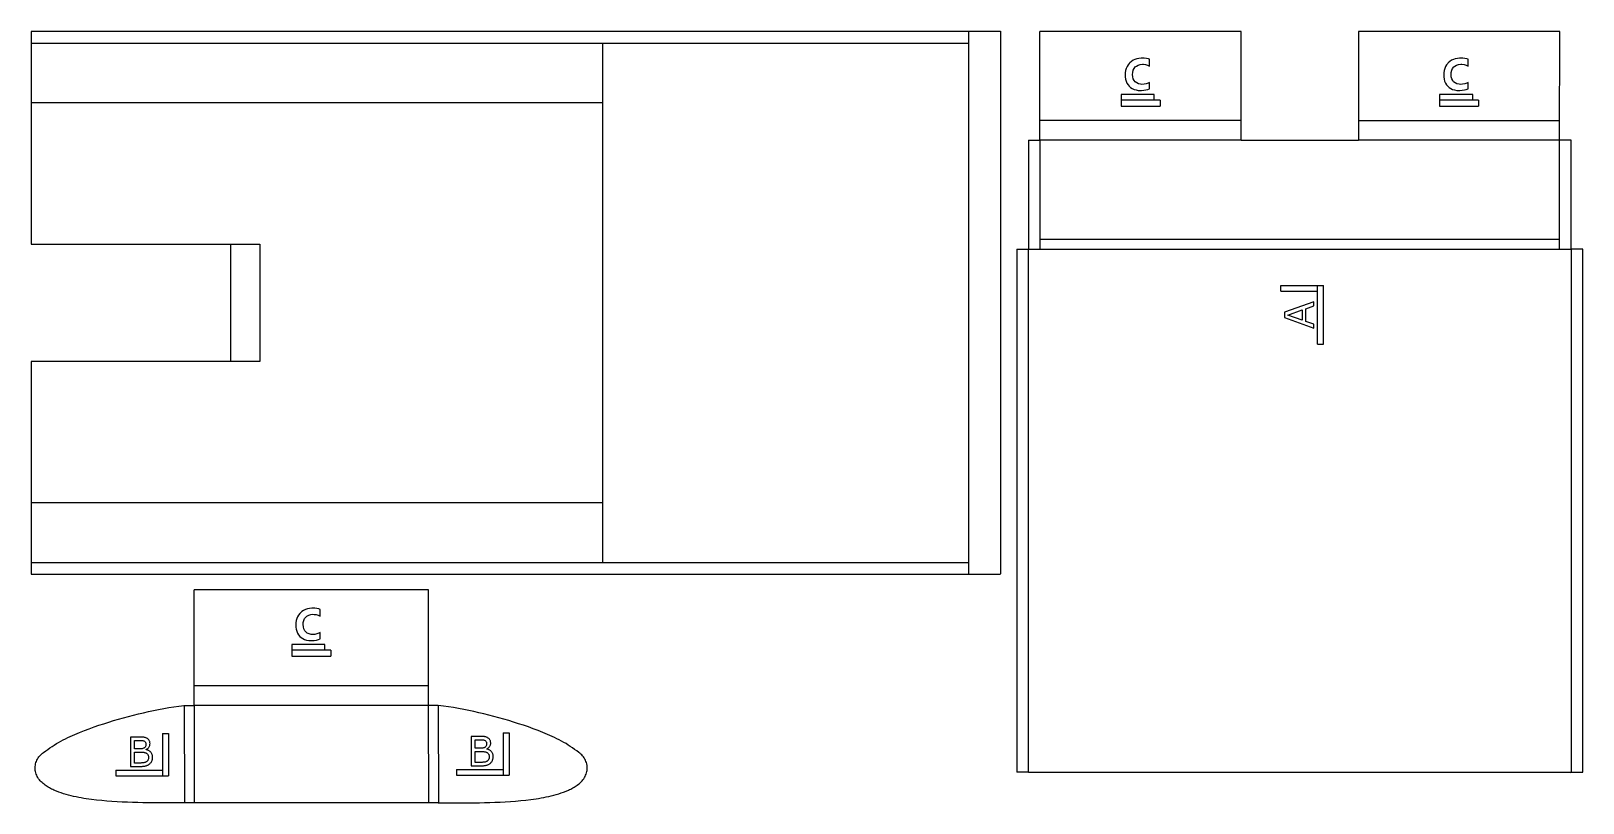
# Model space of a CAD drawing. Extents: x 4 to 677, y 61 to 396.
import ezdxf

# ---------------------------------------------------------------- set-up
doc = ezdxf.new("R2010")
doc.units = 0
doc.layers.add('Layer_1', color=7, linetype='CONTINUOUS')

msp = doc.modelspace()

# ---------------------------------------------------------------- linework, layer by layer
at = {"layer": 'Layer_1', "color": 7}
for p, q in [((4.235507, 395.593171), (4.235507, 303.29591)), ((424.561085, 395.593171), (4.24063, 395.593171)), ((424.567943, 395.746197), (424.567943, 160.335204)), ((528.938752, 395.585618), (441.636827, 395.585618)), ((441.636827, 348.373368), (441.636827, 395.585618)), ((528.938752, 348.373368), (528.938752, 395.585618)), ((667.030077, 395.585618), (579.73875, 395.585618)), ((579.73875, 395.58559), (579.73875, 348.37334)), ((666.945411, 348.373368), (667.030077, 395.585618)), ((436.641494, 348.373368), (436.641494, 301.161118)), ((436.641494, 348.373368), (441.636827, 348.373368)), ((528.938752, 348.373368), (579.73875, 348.373368)), ((672.025411, 348.373368), (666.945411, 348.373368)), ((672.025411, 301.161118), (672.025411, 348.373368)), ((4.235507, 303.29591), (103.295504, 303.29591)), ((90.595504, 303.29591), (90.595504, 252.495915)), ((431.566709, 301.167147), (431.566709, 74.461575)), ((431.566709, 301.167147), (436.646709, 301.167147)), ((677.110632, 301.167147), (672.030632, 301.167147)), ((677.110632, 74.461575), (677.110632, 301.167147)), ((4.235507, 252.495915), (4.235507, 160.209248)), ((103.295504, 252.495915), (4.235507, 252.495915)), ((4.240655, 160.209248), (424.574631, 160.209248)), ((176.406556, 153.431653), (74.806556, 153.431653)), ((74.806556, 103.372487), (74.806556, 153.431653)), ((176.406556, 103.372487), (176.406556, 153.431653)), ((55.079223, 100.65257), (57.269973, 101.118237)), ((57.269973, 101.118237), (59.460723, 101.562737)), ((59.460723, 101.562737), (61.651473, 101.98607)), ((61.651473, 101.98607), (63.852806, 102.377653)), ((63.852806, 102.377653), (66.054139, 102.74807)), ((66.054139, 102.74807), (68.266056, 103.076153)), ((68.266056, 103.076153), (70.488556, 103.372487)), ((70.488556, 103.372487), (74.806556, 103.372487)), ((180.724556, 103.372487), (176.406556, 103.372487)), ((182.936473, 103.076153), (180.724556, 103.372487)), ((185.148389, 102.74807), (182.936473, 103.076153)), ((187.349723, 102.377653), (185.148389, 102.74807)), ((189.551056, 101.98607), (187.349723, 102.377653)), ((191.752389, 101.562737), (189.551056, 101.98607)), ((193.943139, 101.118237), (191.752389, 101.562737)), ((196.123306, 100.65257), (193.943139, 101.118237)), ((31.436056, 93.995653), (33.542139, 94.725903)), ((33.542139, 94.725903), (35.658806, 95.424403)), ((35.658806, 95.424403), (37.796639, 96.101737)), ((37.796639, 96.101737), (39.934473, 96.74732)), ((39.934473, 96.74732), (42.082889, 97.371737)), ((42.082889, 97.371737), (44.231306, 97.974987)), ((44.231306, 97.974987), (46.390306, 98.55707)), ((46.390306, 98.55707), (48.559889, 99.117987)), ((48.559889, 99.117987), (50.729473, 99.647153)), ((50.729473, 99.647153), (52.899056, 100.165737)), ((52.899056, 100.165737), (55.079223, 100.65257)), ((198.303473, 100.165737), (196.123306, 100.65257)), ((200.483639, 99.647153), (198.303473, 100.165737)), ((202.653223, 99.117987), (200.483639, 99.647153)), ((204.812223, 98.55707), (202.653223, 99.117987)), ((206.971223, 97.974987), (204.812223, 98.55707)), ((209.130223, 97.371737), (206.971223, 97.974987)), ((211.268056, 96.74732), (209.130223, 97.371737)), ((213.405889, 96.101737), (211.268056, 96.74732)), ((215.543723, 95.424403), (213.405889, 96.101737)), ((217.660389, 94.725903), (215.543723, 95.424403)), ((219.777056, 93.995653), (217.660389, 94.725903)), ((16.058473, 87.338737), (17.032139, 87.878487)), ((17.032139, 87.878487), (18.026973, 88.39707)), ((18.026973, 88.39707), (19.021806, 88.90507)), ((19.021806, 88.90507), (20.027223, 89.38132)), ((20.027223, 89.38132), (21.043223, 89.85757)), ((21.043223, 89.85757), (22.069806, 90.312653)), ((22.069806, 90.312653), (23.096389, 90.757153)), ((23.096389, 90.757153), (25.160139, 91.614403)), ((25.160139, 91.614403), (27.245056, 92.439903)), ((27.245056, 92.439903), (29.329973, 93.233653)), ((29.329973, 93.233653), (31.436056, 93.995653)), ((221.872556, 93.233653), (219.777056, 93.995653)), ((223.968056, 92.439903), (221.872556, 93.233653)), ((226.042389, 91.614403), (223.968056, 92.439903)), ((228.106139, 90.757153), (226.042389, 91.614403)), ((229.132723, 90.312653), (228.106139, 90.757153)), ((230.159306, 89.85757), (229.132723, 90.312653)), ((231.175306, 89.38132), (230.159306, 89.85757)), ((232.180723, 88.90507), (231.175306, 89.38132)), ((233.186139, 88.39707), (232.180723, 88.90507)), ((234.170389, 87.878487), (233.186139, 88.39707)), ((235.144056, 87.338737), (234.170389, 87.878487)), ((7.221389, 80.58657), (7.549473, 81.03107)), ((7.549473, 81.03107), (7.909306, 81.464987)), ((7.909306, 81.464987), (8.300889, 81.85657)), ((8.300889, 81.85657), (8.703056, 82.23757)), ((8.703056, 82.23757), (9.136973, 82.607987)), ((9.136973, 82.607987), (9.570889, 82.957237)), ((9.570889, 82.957237), (10.470473, 83.63457)), ((10.470473, 83.63457), (11.380639, 84.290737)), ((11.380639, 84.290737), (12.301389, 84.93632)), ((12.301389, 84.93632), (13.222139, 85.57132)), ((13.222139, 85.57132), (14.153473, 86.17457)), ((14.153473, 86.17457), (15.095389, 86.767237)), ((15.095389, 86.767237), (16.058473, 87.338737)), ((236.107139, 86.767237), (235.144056, 87.338737)), ((237.049056, 86.17457), (236.107139, 86.767237)), ((237.980389, 85.57132), (237.049056, 86.17457)), ((238.911723, 84.93632), (237.980389, 85.57132)), ((239.821889, 84.290737), (238.911723, 84.93632)), ((240.732056, 83.63457), (239.821889, 84.290737)), ((241.631639, 82.957237), (240.732056, 83.63457)), ((242.076139, 82.607987), (241.631639, 82.957237)), ((242.499473, 82.23757), (242.076139, 82.607987)), ((242.912223, 81.85657), (242.499473, 82.23757)), ((243.293223, 81.464987), (242.912223, 81.85657)), ((243.663639, 81.03107), (243.293223, 81.464987)), ((243.991723, 80.58657), (243.663639, 81.03107)), ((5.898473, 76.33207), (5.930223, 76.892987)), ((5.919639, 75.76057), (5.898473, 76.33207)), ((5.972556, 75.199653), (5.919639, 75.76057)), ((5.930223, 76.892987), (5.993723, 77.453903)), ((6.078389, 74.64932), (5.972556, 75.199653)), ((5.993723, 77.453903), (6.036056, 77.739653)), ((6.036056, 77.739653), (6.099556, 78.01482)), ((6.205389, 74.098987), (6.078389, 74.64932)), ((6.099556, 78.01482), (6.247723, 78.55457)), ((6.385306, 73.56982), (6.205389, 74.098987)), ((6.247723, 78.55457), (6.427639, 79.09432)), ((6.427639, 79.09432), (6.660473, 79.612903)), ((6.660473, 79.612903), (6.914473, 80.11032)), ((6.914473, 80.11032), (7.221389, 80.58657)), ((244.288056, 80.11032), (243.991723, 80.58657)), ((244.552639, 79.612903), (244.288056, 80.11032)), ((244.774889, 79.09432), (244.552639, 79.612903)), ((244.965389, 78.55457), (244.774889, 79.09432)), ((244.817223, 73.56982), (244.997139, 74.098987)), ((245.113556, 78.01482), (244.965389, 78.55457)), ((244.997139, 74.098987), (245.134723, 74.64932)), ((245.166473, 77.739653), (245.113556, 78.01482)), ((245.134723, 74.64932), (245.229973, 75.199653)), ((245.219389, 77.453903), (245.166473, 77.739653)), ((245.282889, 76.892987), (245.219389, 77.453903)), ((245.229973, 75.199653), (245.282889, 75.76057)), ((245.304056, 76.33207), (245.282889, 76.892987)), ((245.282889, 75.76057), (245.304056, 76.33207)), ((436.646709, 74.461575), (431.566709, 74.461575)), ((436.634433, 74.449044), (672.04542, 74.449044)), ((672.030632, 74.461575), (677.110632, 74.461575)), ((6.596973, 73.040653), (6.385306, 73.56982)), ((6.840389, 72.543237), (6.596973, 73.040653)), ((7.115556, 72.04582), (6.840389, 72.543237)), ((7.422473, 71.580153), (7.115556, 72.04582)), ((7.750556, 71.12507), (7.422473, 71.580153)), ((8.110389, 70.691153), (7.750556, 71.12507)), ((8.491389, 70.288987), (8.110389, 70.691153)), ((8.893556, 69.88682), (8.491389, 70.288987)), ((9.306306, 69.516403), (8.893556, 69.88682)), ((9.740223, 69.15657), (9.306306, 69.516403)), ((10.184723, 68.817903), (9.740223, 69.15657)), ((10.639806, 68.48982), (10.184723, 68.817903)), ((11.105473, 68.182903), (10.639806, 68.48982)), ((11.581723, 67.88657), (11.105473, 68.182903)), ((12.068556, 67.60082), (11.581723, 67.88657)), ((12.555389, 67.336237), (12.068556, 67.60082)), ((13.052806, 67.082237), (12.555389, 67.336237)), ((238.149723, 67.082237), (238.647139, 67.336237)), ((238.647139, 67.336237), (239.133973, 67.60082)), ((239.133973, 67.60082), (239.620806, 67.88657)), ((239.620806, 67.88657), (240.097056, 68.182903)), ((240.097056, 68.182903), (240.562723, 68.48982)), ((240.562723, 68.48982), (241.017806, 68.817903)), ((241.017806, 68.817903), (241.462306, 69.15657)), ((241.462306, 69.15657), (241.896223, 69.516403)), ((241.896223, 69.516403), (242.319556, 69.88682)), ((242.319556, 69.88682), (242.721723, 70.288987)), ((242.721723, 70.288987), (243.092139, 70.691153)), ((243.092139, 70.691153), (243.451973, 71.12507)), ((243.451973, 71.12507), (243.780056, 71.580153)), ((243.780056, 71.580153), (244.086973, 72.04582)), ((244.086973, 72.04582), (244.362139, 72.543237)), ((244.362139, 72.543237), (244.616139, 73.040653)), ((244.616139, 73.040653), (244.817223, 73.56982)), ((13.560806, 66.83882), (13.052806, 67.082237)), ((14.068806, 66.595403), (13.560806, 66.83882)), ((15.095389, 66.161487), (14.068806, 66.595403)), ((16.143139, 65.75932), (15.095389, 66.161487)), ((17.190889, 65.37832), (16.143139, 65.75932)), ((18.259806, 65.039653), (17.190889, 65.37832)), ((19.328723, 64.71157), (18.259806, 65.039653)), ((20.408223, 64.42582), (19.328723, 64.71157)), ((21.498306, 64.150653), (20.408223, 64.42582)), ((22.588389, 63.896653), (21.498306, 64.150653)), ((23.689056, 63.66382), (22.588389, 63.896653)), ((24.789723, 63.452153), (23.689056, 63.66382)), ((25.890389, 63.25107), (24.789723, 63.452153)), ((26.991056, 63.06057), (25.890389, 63.25107)), ((28.091723, 62.891237), (26.991056, 63.06057)), ((29.202973, 62.721903), (28.091723, 62.891237)), ((30.314223, 62.573737), (29.202973, 62.721903)), ((32.526139, 62.29857), (30.314223, 62.573737)), ((34.748639, 62.065737), (32.526139, 62.29857)), ((36.981723, 61.864653), (34.748639, 62.065737)), ((39.204223, 61.69532), (36.981723, 61.864653)), ((41.437306, 61.557737), (39.204223, 61.69532)), ((43.670389, 61.44132), (41.437306, 61.557737)), ((45.903473, 61.34607), (43.670389, 61.44132)), ((48.136556, 61.261403), (45.903473, 61.34607)), ((50.369639, 61.208487), (48.136556, 61.261403)), ((52.602723, 61.166153), (50.369639, 61.208487)), ((54.835806, 61.134403), (52.602723, 61.166153)), ((57.068889, 61.123961), (54.835806, 61.134403)), ((61.545639, 61.113237), (57.068889, 61.123961)), ((66.011806, 61.134403), (61.545639, 61.113237)), ((70.488556, 61.15557), (66.011806, 61.134403)), ((180.724556, 61.15557), (70.488556, 61.15557)), ((180.724556, 61.15557), (185.190723, 61.134403)), ((185.190723, 61.134403), (189.656889, 61.113237)), ((189.656889, 61.113237), (194.133639, 61.123961)), ((194.133639, 61.123961), (196.366723, 61.134403)), ((196.366723, 61.134403), (198.599806, 61.166153)), ((198.599806, 61.166153), (200.832889, 61.208487)), ((200.832889, 61.208487), (203.065973, 61.261403)), ((203.065973, 61.261403), (205.309639, 61.34607)), ((205.309639, 61.34607), (207.542723, 61.44132)), ((207.542723, 61.44132), (209.765223, 61.557737)), ((209.765223, 61.557737), (211.998306, 61.69532)), ((211.998306, 61.69532), (214.231389, 61.864653)), ((214.231389, 61.864653), (216.453889, 62.065737)), ((216.453889, 62.065737), (218.676389, 62.29857)), ((218.676389, 62.29857), (220.898889, 62.573737)), ((220.898889, 62.573737), (221.999556, 62.721903)), ((221.999556, 62.721903), (223.110806, 62.891237)), ((223.110806, 62.891237), (224.211473, 63.06057)), ((224.211473, 63.06057), (225.322723, 63.25107)), ((225.322723, 63.25107), (226.423389, 63.452153)), ((226.423389, 63.452153), (227.524056, 63.66382)), ((227.524056, 63.66382), (228.614139, 63.896653)), ((228.614139, 63.896653), (229.704223, 64.150653)), ((229.704223, 64.150653), (230.794306, 64.42582)), ((230.794306, 64.42582), (231.873806, 64.71157)), ((231.873806, 64.71157), (232.942723, 65.039653)), ((232.942723, 65.039653), (234.011639, 65.37832)), ((234.011639, 65.37832), (235.059389, 65.75932)), ((235.059389, 65.75932), (236.107139, 66.161487)), ((236.107139, 66.161487), (237.133723, 66.595403)), ((237.133723, 66.595403), (237.641723, 66.83882)), ((237.641723, 66.83882), (238.149723, 67.082237))]:
    msp.add_line(p, q, dxfattribs=at)
at = {"layer": 'Layer_1', "color": 1}
for p, q in [((4.235808, 390.513509), (410.635817, 390.513509)), ((251.911121, 390.545146), (251.911121, 165.326027)), ((410.704256, 395.712923), (410.704256, 160.30193)), ((4.170089, 364.832532), (251.927905, 364.832532)), ((441.620374, 357.032849), (528.935196, 357.032849)), ((579.738679, 357.013715), (666.969795, 357.013715)), ((528.939176, 348.408674), (441.627147, 348.408674)), ((441.627147, 348.408674), (441.627147, 301.155361)), ((666.925683, 348.394281), (579.739176, 348.394281)), ((666.925683, 301.161655), (666.925683, 348.394281)), ((103.273626, 303.326192), (103.273626, 252.482622)), ((441.627147, 305.470793), (666.944282, 305.470793)), ((436.611381, 301.176669), (672.031309, 301.176669)), ((436.623708, 74.476476), (436.623708, 301.164861)), ((672.027273, 301.192885), (672.027273, 74.451273)), ((4.11618, 191.291062), (251.873997, 191.291062)), ((4.261007, 165.277482), (410.648404, 165.277482)), ((74.794872, 112.028158), (176.420046, 112.028158)), ((70.52231, 103.519242), (70.593599, 61.112475)), ((74.71156, 103.395657), (176.336734, 103.395657)), ((74.834242, 103.554859), (74.905531, 61.148091)), ((176.37887, 103.465761), (176.450159, 61.058994)), ((180.690802, 103.501378), (180.762092, 61.09461)), ((672.030632, 74.080575), (671.660215, 74.461575))]:
    msp.add_line(p, q, dxfattribs=at)
at = {"layer": 'Layer_1', "color": 3}
for p, q in [((483.631494, 383.732285), (482.795411, 383.435952)), ((484.541661, 383.912202), (483.631494, 383.732285)), ((485.515327, 383.986285), (484.541661, 383.912202)), ((485.811661, 383.997009), (485.515327, 383.986567)), ((486.848827, 383.954676), (485.811661, 383.997009)), ((487.801327, 383.848843), (486.848827, 383.954676)), ((488.647994, 383.658343), (487.801327, 383.848843)), ((489.155994, 383.499593), (488.647994, 383.658343)), ((621.733416, 383.732285), (620.897333, 383.435952)), ((622.643583, 383.912202), (621.733416, 383.732285)), ((623.61725, 383.986285), (622.643583, 383.912202)), ((623.913583, 383.997009), (623.61725, 383.986567)), ((624.95075, 383.954676), (623.913583, 383.997009)), ((625.90325, 383.848843), (624.95075, 383.954676)), ((626.7605, 383.658343), (625.90325, 383.848843)), ((627.257916, 383.499593), (626.7605, 383.658343)), ((478.646744, 377.689202), (478.604411, 376.704952)), ((478.794911, 378.631118), (478.646744, 377.689202)), ((479.048911, 379.498952), (478.794911, 378.631118)), ((479.398161, 380.313868), (479.048911, 379.498952)), ((479.842661, 381.054702), (479.398161, 380.313868)), ((480.392994, 381.742618), (479.842661, 381.054702)), ((480.604661, 381.975452), (480.392994, 381.742618)), ((481.281994, 382.568118), (480.604661, 381.975452)), ((482.001661, 383.054952), (481.281994, 382.568118)), ((481.811161, 376.916618), (481.864077, 377.816202)), ((481.885244, 375.921785), (481.811161, 376.916618)), ((481.864077, 377.816202), (482.075744, 378.715785)), ((482.795411, 383.435952), (482.001661, 383.054952)), ((482.075744, 378.715785), (482.456744, 379.498952)), ((482.456744, 379.498952), (482.975327, 380.176285)), ((482.975327, 380.176285), (483.462161, 380.589035)), ((483.462161, 380.589035), (484.224161, 381.022952)), ((484.224161, 381.022952), (485.091994, 381.276952)), ((485.091994, 381.276952), (486.055077, 381.361618)), ((486.055077, 381.361618), (486.552494, 381.351176)), ((486.552494, 381.351176), (487.473244, 381.224176)), ((487.473244, 381.224176), (488.341077, 380.959593)), ((488.341077, 380.959593), (489.155994, 380.546843)), ((489.155994, 380.546843), (489.155994, 383.499593)), ((616.748666, 377.689202), (616.706333, 376.704952)), ((616.896833, 378.631118), (616.748666, 377.689202)), ((617.150833, 379.498952), (616.896833, 378.631118)), ((617.500083, 380.313868), (617.150833, 379.498952)), ((617.955166, 381.054702), (617.500083, 380.313868)), ((618.494916, 381.742618), (617.955166, 381.054702)), ((618.706583, 381.975452), (618.494916, 381.742618)), ((619.383916, 382.568118), (618.706583, 381.975452)), ((620.114166, 383.054952), (619.383916, 382.568118)), ((619.913083, 376.916618), (619.966, 377.816202)), ((619.987166, 375.921785), (619.913083, 376.916618)), ((619.966, 377.816202), (620.177666, 378.715785)), ((620.897333, 383.435952), (620.114166, 383.054952)), ((620.177666, 378.715785), (620.558666, 379.498952)), ((620.558666, 379.498952), (621.07725, 380.176285)), ((621.07725, 380.176285), (621.564083, 380.589035)), ((621.564083, 380.589035), (622.326083, 381.022952)), ((622.326083, 381.022952), (623.193916, 381.276952)), ((623.193916, 381.276952), (624.167583, 381.361618)), ((624.167583, 381.361618), (624.654416, 381.351176)), ((624.654416, 381.351176), (625.575166, 381.224176)), ((625.575166, 381.224176), (626.443, 380.959593)), ((626.443, 380.959593), (627.257916, 380.546843)), ((627.257916, 380.546843), (627.257916, 383.499593)), ((478.604411, 376.704952), (478.625577, 375.837118)), ((478.625577, 375.837118), (478.763161, 374.895202)), ((478.763161, 374.895202), (479.017161, 374.016785)), ((479.017161, 374.016785), (479.366411, 373.212452)), ((479.366411, 373.212452), (479.821494, 372.492785)), ((479.821494, 372.492785), (480.382411, 371.815452)), ((480.382411, 371.815452), (480.953911, 371.296868)), ((480.953911, 371.296868), (481.673577, 370.820618)), ((481.673577, 370.820618), (482.456744, 370.450202)), ((482.118077, 375.043368), (481.885244, 375.921785)), ((482.520244, 374.270785), (482.118077, 375.043368)), ((482.456744, 370.450202), (483.324577, 370.206785)), ((482.922411, 373.794535), (482.520244, 374.270785)), ((483.578577, 373.233618), (482.922411, 373.794535)), ((483.324577, 370.206785), (484.266494, 370.037452)), ((484.361744, 372.852618), (483.578577, 373.233618)), ((485.271911, 372.651535), (484.361744, 372.852618)), ((485.885744, 372.630368), (485.271911, 372.651535)), ((486.827661, 372.683285), (485.885744, 372.630368)), ((486.637161, 370.048035), (487.568494, 370.185618)), ((487.727244, 372.884368), (486.827661, 372.683285)), ((487.568494, 370.185618), (488.415161, 370.407868)), ((488.584494, 373.191285), (487.727244, 372.884368)), ((488.415161, 370.407868), (489.155994, 370.704202)), ((489.155994, 373.498202), (488.584494, 373.191285)), ((489.155994, 370.704202), (489.155994, 373.498202)), ((616.706333, 376.704952), (616.7275, 375.837118)), ((616.7275, 375.837118), (616.875666, 374.895202)), ((616.875666, 374.895202), (617.119083, 374.016785)), ((617.119083, 374.016785), (617.478916, 373.212452)), ((617.478916, 373.212452), (617.923416, 372.492785)), ((617.923416, 372.492785), (618.484333, 371.815452)), ((618.484333, 371.815452), (619.055833, 371.296868)), ((619.055833, 371.296868), (619.7755, 370.820618)), ((619.7755, 370.820618), (620.558666, 370.450202)), ((620.22, 375.043368), (619.987166, 375.921785)), ((620.63275, 374.270785), (620.22, 375.043368)), ((620.558666, 370.450202), (621.4265, 370.206785)), ((621.024333, 373.794535), (620.63275, 374.270785)), ((621.6805, 373.233618), (621.024333, 373.794535)), ((621.4265, 370.206785), (622.368416, 370.037452)), ((622.463666, 372.852618), (621.6805, 373.233618)), ((623.373833, 372.651535), (622.463666, 372.852618)), ((623.99825, 372.630368), (623.373833, 372.651535)), ((624.929583, 372.683285), (623.99825, 372.630368)), ((624.739083, 370.048035), (625.681, 370.185618)), ((625.829166, 372.884368), (624.929583, 372.683285)), ((625.681, 370.185618), (626.517083, 370.407868)), ((626.686416, 373.191285), (625.829166, 372.884368)), ((626.517083, 370.407868), (627.257916, 370.704202)), ((627.257916, 373.498202), (626.686416, 373.191285)), ((627.257916, 370.704202), (627.257916, 373.498202)), ((491.219744, 368.301785), (476.815827, 368.301785)), ((476.815827, 368.301785), (476.815827, 365.761785)), ((493.759744, 365.761785), (476.815827, 365.761785)), ((476.815827, 365.761785), (476.815827, 363.221785)), ((484.266494, 370.037452), (485.282494, 369.995118)), ((485.282494, 369.995118), (485.599994, 369.995118)), ((485.599994, 369.995118), (486.637161, 370.048035)), ((491.219744, 365.761785), (491.219744, 368.301785)), ((493.759744, 365.761785), (493.759744, 363.221785)), ((629.321666, 368.301785), (614.928333, 368.301785)), ((614.928333, 368.301785), (614.928333, 365.761785)), ((631.861666, 365.761785), (614.928333, 365.761785)), ((614.928333, 365.761785), (614.928333, 363.221785)), ((622.368416, 370.037452), (623.395, 369.995118)), ((623.395, 369.995118), (623.701916, 369.995118)), ((623.701916, 369.995118), (624.739083, 370.048035)), ((629.321666, 365.761785), (629.321666, 368.301785)), ((631.861666, 365.761785), (631.861666, 363.221785)), ((476.815827, 363.221785), (493.759744, 363.221785)), ((614.928333, 363.221785), (631.861666, 363.221785)), ((546.120721, 282.900313), (546.120721, 285.440313)), ((546.120721, 285.440313), (564.535718, 285.440313)), ((546.120721, 282.900313), (561.995718, 282.900313)), ((561.995718, 260.040313), (561.995718, 285.440313)), ((564.535718, 260.040313), (564.535718, 285.440313)), ((560.397635, 278.402397), (547.697637, 273.788063)), ((556.862804, 275.36498), (560.397635, 276.613813)), ((560.397635, 276.613813), (560.397635, 278.402397)), ((547.697637, 273.788063), (547.697637, 271.533813)), ((547.697637, 271.533813), (560.397635, 266.91948)), ((549.179304, 272.623897), (555.412887, 274.846397)), ((555.412887, 270.390813), (549.179304, 272.623897)), ((555.412887, 274.846397), (555.412887, 270.390813)), ((556.862804, 269.87223), (556.862804, 275.36498)), ((560.397635, 268.63398), (556.862804, 269.87223)), ((560.397635, 266.91948), (560.397635, 268.63398)), ((561.995718, 260.040313), (564.535718, 260.040313)), ((119.711639, 141.80057), (119.362389, 140.985653)), ((120.166723, 142.541403), (119.711639, 141.80057)), ((120.706473, 143.22932), (120.166723, 142.541403)), ((120.918139, 143.472737), (120.706473, 143.22932)), ((121.595473, 144.05482), (120.918139, 143.472737)), ((122.325723, 144.552237), (121.595473, 144.05482)), ((123.108889, 144.933237), (122.325723, 144.552237)), ((122.770223, 140.985653), (123.288806, 141.662987)), ((123.944973, 145.218987), (123.108889, 144.933237)), ((123.288806, 141.662987), (123.775639, 142.08632)), ((123.775639, 142.08632), (124.537639, 142.520237)), ((124.855139, 145.409487), (123.944973, 145.218987)), ((124.537639, 142.520237), (125.405473, 142.774237)), ((125.828806, 145.472987), (124.855139, 145.409487)), ((125.405473, 142.774237), (126.379139, 142.858903)), ((126.125139, 145.494153), (125.828806, 145.472987)), ((127.162306, 145.45182), (126.125139, 145.494153)), ((126.379139, 142.858903), (126.865973, 142.837737)), ((126.865973, 142.837737), (127.786723, 142.710737)), ((128.114806, 145.335403), (127.162306, 145.45182)), ((127.786723, 142.710737), (128.654556, 142.446153)), ((128.972056, 145.155487), (128.114806, 145.335403)), ((128.654556, 142.446153), (129.469473, 142.043987)), ((129.469473, 144.986153), (128.972056, 145.155487)), ((129.469473, 142.043987), (129.469473, 144.986153)), ((118.960223, 139.175903), (118.917889, 138.202237)), ((118.917889, 138.202237), (118.939056, 137.334403)), ((118.939056, 137.334403), (119.087223, 136.392487)), ((119.108389, 140.11782), (118.960223, 139.175903)), ((119.087223, 136.392487), (119.330639, 135.503487)), ((119.362389, 140.985653), (119.108389, 140.11782)), ((119.330639, 135.503487), (119.690473, 134.709737)), ((119.690473, 134.709737), (120.134973, 133.979487)), ((122.124639, 138.413903), (122.177556, 139.302903)), ((122.198723, 137.408487), (122.124639, 138.413903)), ((122.177556, 139.302903), (122.389223, 140.202487)), ((122.431556, 136.53007), (122.198723, 137.408487)), ((122.389223, 140.202487), (122.770223, 140.985653)), ((122.844306, 135.757487), (122.431556, 136.53007)), ((123.235889, 135.281237), (122.844306, 135.757487)), ((123.892056, 134.72032), (123.235889, 135.281237)), ((124.675223, 134.33932), (123.892056, 134.72032)), ((128.897973, 134.677987), (128.040723, 134.37107)), ((129.469473, 134.984903), (128.897973, 134.677987)), ((129.469473, 132.201487), (129.469473, 134.984903)), ((131.533223, 129.788487), (117.139889, 129.788487)), ((117.139889, 129.788487), (117.139889, 127.248487)), ((120.134973, 133.979487), (120.695889, 133.302153)), ((120.695889, 133.302153), (121.267389, 132.78357)), ((121.267389, 132.78357), (121.987056, 132.30732)), ((121.987056, 132.30732), (122.770223, 131.947487)), ((122.770223, 131.947487), (123.638056, 131.693487)), ((123.638056, 131.693487), (124.579973, 131.524153)), ((124.579973, 131.524153), (125.606556, 131.48182)), ((125.585389, 134.14882), (124.675223, 134.33932)), ((126.209806, 134.11707), (125.585389, 134.14882)), ((125.606556, 131.48182), (125.913473, 131.48182)), ((125.913473, 131.48182), (126.950639, 131.534737)), ((127.141139, 134.169987), (126.209806, 134.11707)), ((126.950639, 131.534737), (127.892556, 131.682903)), ((128.040723, 134.37107), (127.141139, 134.169987)), ((127.892556, 131.682903), (128.728639, 131.905153)), ((128.728639, 131.905153), (129.469473, 132.201487)), ((131.533223, 127.248487), (131.533223, 129.788487)), ((134.073223, 127.248487), (117.139889, 127.248487)), ((117.139889, 127.248487), (117.139889, 124.708487)), ((117.139889, 124.708487), (134.073223, 124.708487)), ((134.073223, 127.248487), (134.073223, 124.708487)), ((50.983473, 89.624737), (47.226389, 89.624737)), ((47.226389, 89.624737), (47.226389, 76.924737)), ((48.919723, 84.512987), (48.919723, 88.185403)), ((48.919723, 88.185403), (50.951723, 88.185403)), ((50.951723, 88.185403), (51.279806, 88.174679)), ((51.343306, 89.624596), (50.983473, 89.624596)), ((51.279806, 88.174679), (51.576139, 88.174679)), ((51.671389, 89.614153), (51.343306, 89.624596)), ((51.576139, 88.174679), (51.851306, 88.164237)), ((51.988889, 89.603429), (51.671389, 89.614153)), ((51.851306, 88.164237), (52.105306, 88.153512)), ((52.274639, 89.592987), (51.988889, 89.603429)), ((52.105306, 88.153512), (52.338139, 88.132346)), ((52.528639, 89.582262), (52.274639, 89.592987)), ((52.338139, 88.132346), (52.549806, 88.100596)), ((52.761473, 89.561096), (52.528639, 89.582262)), ((52.549806, 88.100596), (52.824973, 88.037096)), ((52.973139, 89.529346), (52.761473, 89.561096)), ((52.824973, 88.037096), (53.078973, 87.952429)), ((53.068389, 89.518903), (52.973139, 89.529346)), ((53.332973, 89.47657), (53.068389, 89.518903)), ((53.078973, 87.952429), (53.311806, 87.836012)), ((53.311806, 87.836012), (53.470556, 87.740762)), ((53.608139, 89.402487), (53.332973, 89.47657)), ((53.470556, 87.740762), (53.661056, 87.550262)), ((53.862139, 89.31782), (53.608139, 89.402487)), ((53.661056, 87.550262), (53.809223, 87.328012)), ((54.126723, 89.211987), (53.862139, 89.31782)), ((54.380723, 89.09557), (54.126723, 89.211987)), ((54.645306, 88.947403), (54.380723, 89.09557)), ((54.380723, 89.09557), (54.380723, 89.09557)), ((54.878139, 88.77807), (54.645306, 88.947403)), ((55.079223, 88.58757), (54.878139, 88.77807)), ((55.248556, 88.39707), (55.079223, 88.58757)), ((55.38628, 88.17482), (55.248697, 88.39707)), ((55.396723, 88.153653), (55.38628, 88.17482)), ((55.513139, 87.92082), (55.396723, 88.153653)), ((55.597806, 87.677403), (55.513139, 87.92082)), ((55.661306, 87.41282), (55.597806, 87.677403)), ((61.154056, 91.201653), (63.694056, 91.201653)), ((61.154056, 91.201653), (61.154056, 72.786653)), ((63.694056, 91.201653), (63.694056, 72.786653)), ((198.716223, 89.88932), (194.959139, 89.88932)), ((194.959139, 89.88932), (194.959139, 77.18932)), ((196.641889, 84.788153), (196.641889, 88.449987)), ((196.641889, 88.449987), (198.684473, 88.449987)), ((198.684473, 88.449987), (199.001973, 88.449987)), ((199.076056, 89.88932), (198.716223, 89.88932)), ((199.001973, 88.449987), (199.298306, 88.439262)), ((199.404139, 89.88932), (199.076056, 89.88932)), ((199.298306, 88.439262), (199.573473, 88.42882)), ((199.711056, 89.878878), (199.404139, 89.88932)), ((199.573473, 88.42882), (199.838056, 88.418096)), ((199.996806, 89.868153), (199.711056, 89.878878)), ((199.838056, 88.418096), (200.070889, 88.396929)), ((200.261389, 89.846987), (199.996806, 89.868153)), ((200.070889, 88.396929), (200.282556, 88.375762)), ((200.494223, 89.82582), (200.261389, 89.846987)), ((200.282556, 88.375762), (200.557723, 88.312262)), ((200.705889, 89.804653), (200.494223, 89.82582)), ((200.557723, 88.312262), (200.811723, 88.217012)), ((200.790556, 89.793929), (200.705889, 89.804653)), ((201.065723, 89.741012), (200.790556, 89.793929)), ((200.811723, 88.217012), (201.044556, 88.111179)), ((201.044556, 88.111179), (201.192723, 88.005346)), ((201.330306, 89.677512), (201.065723, 89.741012)), ((201.192723, 88.005346), (201.393806, 87.825429)), ((201.594889, 89.592846), (201.330306, 89.677512)), ((201.393806, 87.825429), (201.531389, 87.592596)), ((201.531389, 87.592596), (201.616056, 87.391512)), ((201.848889, 89.487012), (201.594889, 89.592846)), ((202.113473, 89.370596), (201.848889, 89.487012)), ((202.113473, 89.360153), (202.113473, 89.370596)), ((202.378056, 89.211987), (202.113473, 89.360153)), ((202.600306, 89.042653), (202.378056, 89.211987)), ((202.801389, 88.862737), (202.600306, 89.042653)), ((202.970723, 88.661653), (202.801389, 88.862737)), ((203.118889, 88.449987), (202.970723, 88.661653)), ((203.129332, 88.42882), (203.118889, 88.449987)), ((203.245748, 88.195987), (203.129332, 88.42882)), ((203.330415, 87.941987), (203.245748, 88.195987)), ((203.393915, 87.677403), (203.330415, 87.941987)), ((203.425665, 87.402237), (203.393915, 87.677403)), ((208.886806, 91.466237), (211.426806, 91.466237)), ((208.886806, 91.466237), (208.886806, 73.051237)), ((211.426806, 91.466237), (211.426806, 73.051237)), ((51.099889, 84.512846), (48.919723, 84.512846)), ((48.919723, 78.36407), (48.919723, 83.09482)), ((48.919723, 83.09482), (51.607889, 83.09482)), ((51.427973, 84.523288), (51.099889, 84.512846)), ((51.734889, 84.534012), (51.427973, 84.523288)), ((51.607889, 83.09482), (51.914806, 83.084378)), ((51.999473, 84.555179), (51.734889, 84.534012)), ((51.914806, 83.084378), (52.211139, 83.084378)), ((52.242889, 84.576346), (51.999473, 84.555179)), ((52.211139, 83.084378), (52.496889, 83.073653)), ((52.359306, 84.597512), (52.242889, 84.576346)), ((52.623889, 84.661012), (52.359306, 84.597512)), ((52.496889, 83.073653), (52.750889, 83.052487)), ((52.888473, 84.756262), (52.623889, 84.661012)), ((52.750889, 83.052487), (52.983723, 83.03132)), ((53.131889, 84.872679), (52.888473, 84.756262)), ((52.983723, 83.03132), (53.205973, 82.99957)), ((53.227139, 84.936179), (53.131889, 84.872679)), ((53.205973, 82.99957), (53.491723, 82.93607)), ((53.449389, 85.105512), (53.227139, 84.936179)), ((53.629306, 85.306596), (53.449389, 85.105512)), ((53.491723, 82.93607), (53.745723, 82.851403)), ((53.766889, 85.539429), (53.629306, 85.306596)), ((53.745723, 82.851403), (53.978556, 82.74557)), ((53.798639, 85.592346), (53.766889, 85.539429)), ((53.872723, 85.835762), (53.798639, 85.592346)), ((53.809223, 87.328012), (53.883306, 87.116346)), ((53.925639, 86.100346), (53.872723, 85.835762)), ((53.883306, 87.116346), (53.936223, 86.851762)), ((53.957389, 86.386096), (53.925639, 86.100346)), ((53.936223, 86.851762), (53.957389, 86.555429)), ((53.957389, 86.555429), (53.957389, 86.386096)), ((53.978556, 82.74557), (54.031473, 82.71382)), ((54.031473, 84.216653), (54.243139, 84.33307)), ((54.031473, 84.14257), (54.031473, 84.216653)), ((54.317223, 84.07907), (54.031473, 84.14257)), ((54.031473, 82.71382), (54.296056, 82.55507)), ((54.243139, 84.33307), (54.486556, 84.481237)), ((54.296056, 82.55507), (54.507723, 82.375153)), ((54.592389, 83.994403), (54.317223, 84.07907)), ((54.486556, 84.481237), (54.698223, 84.65057)), ((54.507723, 82.375153), (54.677056, 82.184653)), ((54.856973, 83.88857), (54.592389, 83.994403)), ((54.677056, 82.184653), (54.814639, 81.98357)), ((54.698223, 84.65057), (54.909889, 84.830487)), ((54.814639, 81.98357), (54.856973, 81.867153)), ((55.100389, 83.772153), (54.856973, 83.88857)), ((54.856973, 81.867153), (54.941639, 81.63432)), ((54.909889, 84.830487), (55.089806, 85.03157)), ((54.941639, 81.63432), (54.994556, 81.38032)), ((54.994556, 81.38032), (55.026306, 81.083987)), ((55.026306, 81.083987), (55.036748, 80.766487)), ((55.036748, 80.766487), (55.036748, 80.724153)), ((55.089806, 85.03157), (55.259139, 85.243237)), ((55.333223, 83.645153), (55.100389, 83.772153)), ((55.259139, 85.243237), (55.386139, 85.44432)), ((55.555473, 83.496987), (55.333223, 83.645153)), ((55.386139, 85.44432), (55.513139, 85.677153)), ((55.513139, 85.677153), (55.597806, 85.931153)), ((55.756556, 83.327653), (55.555473, 83.496987)), ((55.597806, 85.931153), (55.661306, 86.195737)), ((55.703639, 87.12707), (55.661306, 87.41282)), ((55.661306, 86.195737), (55.703639, 86.481487)), ((55.714082, 86.830737), (55.703639, 87.12707)), ((55.703639, 86.481487), (55.714082, 86.77782)), ((55.714082, 86.77782), (55.714082, 86.830737)), ((55.947056, 83.147737), (55.756556, 83.327653)), ((56.052889, 83.020737), (55.947056, 83.147737)), ((56.222223, 82.80907), (56.052889, 83.020737)), ((56.359806, 82.597403), (56.222223, 82.80907)), ((56.476223, 82.36457), (56.359806, 82.597403)), ((56.582056, 82.121153), (56.476223, 82.36457)), ((56.666723, 81.867153), (56.582056, 82.121153)), ((56.730223, 81.60257), (56.666723, 81.867153)), ((56.772556, 81.31682), (56.730223, 81.60257)), ((56.793723, 81.03107), (56.772556, 81.31682)), ((56.793723, 80.829987), (56.793723, 81.03107)), ((56.793723, 80.533653), (56.793723, 80.829987)), ((198.822056, 84.787871), (196.641889, 84.787871)), ((196.641889, 78.628653), (196.641889, 83.359403)), ((196.641889, 83.359403), (199.340639, 83.359403)), ((199.160723, 84.787871), (198.822056, 84.787871)), ((199.457056, 84.798596), (199.160723, 84.787871)), ((199.340639, 83.359403), (199.647556, 83.359403)), ((199.732223, 84.819762), (199.457056, 84.798596)), ((199.647556, 83.359403), (199.943889, 83.348961)), ((199.965056, 84.851512), (199.732223, 84.819762)), ((199.943889, 83.348961), (200.219056, 83.338237)), ((200.092056, 84.872679), (199.965056, 84.851512)), ((200.356639, 84.925596), (200.092056, 84.872679)), ((200.219056, 83.338237), (200.483639, 83.31707)), ((200.621223, 85.020846), (200.356639, 84.925596)), ((200.483639, 83.31707), (200.716473, 83.295903)), ((200.864639, 85.147846), (200.621223, 85.020846)), ((200.716473, 83.295903), (200.938723, 83.264153)), ((200.959889, 85.200762), (200.864639, 85.147846)), ((200.938723, 83.264153), (201.224473, 83.211237)), ((201.182139, 85.370096), (200.959889, 85.200762)), ((201.362056, 85.571179), (201.182139, 85.370096)), ((201.224473, 83.211237), (201.478473, 83.115987)), ((201.499639, 85.804012), (201.362056, 85.571179)), ((201.478473, 83.115987), (201.711306, 83.020737)), ((201.531389, 85.867512), (201.499639, 85.804012)), ((201.605473, 86.110929), (201.531389, 85.867512)), ((201.658389, 86.375512), (201.605473, 86.110929)), ((201.616056, 87.391512), (201.668973, 87.126929)), ((201.690139, 86.661262), (201.658389, 86.375512)), ((201.668973, 87.126929), (201.690139, 86.820012)), ((201.690139, 86.820012), (201.690139, 86.661262)), ((201.711306, 83.020737), (201.764223, 82.988987)), ((201.753639, 84.481237), (201.975889, 84.597653)), ((201.753639, 84.417737), (201.753639, 84.481237)), ((202.049973, 84.343653), (201.753639, 84.417737)), ((201.764223, 82.988987), (202.028806, 82.830237)), ((201.975889, 84.597653), (202.208723, 84.756403)), ((202.028806, 82.830237), (202.240473, 82.65032)), ((202.325139, 84.258987), (202.049973, 84.343653)), ((202.208723, 84.756403), (202.430973, 84.925737)), ((202.240473, 82.65032), (202.409806, 82.45982)), ((202.589723, 84.163737), (202.325139, 84.258987)), ((202.409806, 82.45982), (202.547389, 82.248153)), ((202.430973, 84.925737), (202.632056, 85.105653)), ((202.547389, 82.248153), (202.589723, 82.14232)), ((202.833139, 84.04732), (202.589723, 84.163737)), ((202.589723, 82.14232), (202.674389, 81.909487)), ((202.632056, 85.105653), (202.822556, 85.296153)), ((202.674389, 81.909487), (202.727306, 81.644903)), ((202.727306, 81.644903), (202.759056, 81.359153)), ((202.759056, 81.359153), (202.769498, 81.03107)), ((202.769498, 80.99932), (202.759056, 80.68182)), ((202.769498, 81.03107), (202.769498, 80.99932)), ((202.822556, 85.296153), (202.981306, 85.50782)), ((203.065973, 83.909737), (202.833139, 84.04732)), ((202.981306, 85.50782), (203.118889, 85.719487)), ((203.277639, 83.76157), (203.065973, 83.909737)), ((203.118889, 85.719487), (203.235306, 85.95232)), ((203.235306, 85.95232), (203.330556, 86.20632)), ((203.478723, 83.60282), (203.277639, 83.76157)), ((203.330556, 86.20632), (203.394056, 86.470903)), ((203.394056, 86.470903), (203.436389, 86.74607)), ((203.446832, 87.105903), (203.425665, 87.402237)), ((203.436389, 86.74607), (203.446832, 87.042403)), ((203.446832, 87.042403), (203.446832, 87.105903)), ((203.669223, 83.41232), (203.478723, 83.60282)), ((203.78578, 83.295903), (203.669364, 83.41232)), ((203.94453, 83.084237), (203.78578, 83.295903)), ((204.092697, 82.861987), (203.94453, 83.084237)), ((204.209114, 82.639737), (204.092697, 82.861987)), ((204.314947, 82.39632), (204.209114, 82.639737)), ((204.38903, 82.14232), (204.314947, 82.39632)), ((204.463114, 81.867153), (204.38903, 82.14232)), ((204.505447, 81.591987), (204.463114, 81.867153)), ((204.494723, 80.512487), (204.515889, 80.798237)), ((204.526614, 81.295653), (204.505447, 81.591987)), ((204.515889, 80.798237), (204.526614, 81.105153)), ((204.526614, 81.105153), (204.526614, 81.295653)), ((40.834056, 75.326653), (61.154056, 75.326653)), ((40.834056, 75.326653), (40.834056, 72.786653)), ((47.226389, 76.924737), (51.724306, 76.924737)), ((51.152806, 78.363929), (48.919723, 78.363929)), ((51.480889, 78.363929), (51.152806, 78.363929)), ((51.787806, 78.374653), (51.480889, 78.363929)), ((51.724306, 76.924737), (52.031223, 76.924737)), ((52.073556, 78.385096), (51.787806, 78.374653)), ((52.031223, 76.924737), (52.348723, 76.935179)), ((52.348723, 78.406262), (52.073556, 78.385096)), ((52.602723, 78.438012), (52.348723, 78.406262)), ((52.348723, 76.935179), (52.645056, 76.956346)), ((52.846139, 78.469762), (52.602723, 78.438012)), ((52.645056, 76.956346), (52.920223, 76.977512)), ((52.962556, 78.480487), (52.846139, 78.469762)), ((52.920223, 76.977512), (53.195389, 77.019846)), ((53.258889, 78.543987), (52.962556, 78.480487)), ((53.195389, 77.019846), (53.449389, 77.062179)), ((53.544639, 78.61807), (53.258889, 78.543987)), ((53.449389, 77.062179), (53.682223, 77.104512)), ((53.788056, 78.723903), (53.544639, 78.61807)), ((53.682223, 77.104512), (53.904473, 77.168012)), ((54.020889, 78.84032), (53.788056, 78.723903)), ((53.904473, 77.168012), (54.020889, 77.189179)), ((54.126723, 78.90382), (54.020889, 78.84032)), ((54.020889, 77.189179), (54.274889, 77.284429)), ((54.359556, 79.083737), (54.126723, 78.90382)), ((54.274889, 77.284429), (54.528889, 77.390262)), ((54.560639, 79.28482), (54.359556, 79.083737)), ((54.528889, 77.390262), (54.772306, 77.506679)), ((54.719389, 79.485903), (54.560639, 79.28482)), ((54.814639, 79.66582), (54.719389, 79.485903)), ((54.772306, 77.506679), (55.015723, 77.644262)), ((54.909889, 79.877487), (54.814639, 79.66582)), ((54.983973, 80.131487), (54.909889, 79.877487)), ((55.026306, 80.417237), (54.983973, 80.131487)), ((55.015723, 77.644262), (55.248556, 77.792429)), ((55.036748, 80.724153), (55.026306, 80.417237)), ((55.248556, 77.792429), (55.481389, 77.961762)), ((55.481389, 77.961762), (55.608389, 78.067596)), ((55.608389, 78.067596), (55.798889, 78.258096)), ((55.798889, 78.258237), (55.989389, 78.45932)), ((55.989389, 78.45932), (56.148139, 78.670987)), ((56.148139, 78.670987), (56.306889, 78.90382)), ((56.306889, 78.90382), (56.444473, 79.15782)), ((56.444473, 79.15782), (56.465639, 79.210737)), ((56.465639, 79.210737), (56.571473, 79.454153)), ((56.571473, 79.454153), (56.645556, 79.708153)), ((56.645556, 79.708153), (56.719639, 79.972737)), ((56.719639, 79.972737), (56.761973, 80.247903)), ((56.761973, 80.247903), (56.793723, 80.533653)), ((188.566806, 75.591237), (208.886806, 75.591237)), ((188.566806, 75.591237), (188.566806, 73.051237)), ((194.959139, 77.18932), (199.457056, 77.18932)), ((198.874973, 78.628512), (196.641889, 78.628512)), ((199.203056, 78.639237), (198.874973, 78.628512)), ((199.520556, 78.649679), (199.203056, 78.639237)), ((199.457056, 77.18932), (199.763973, 77.199762)), ((199.806306, 78.660403), (199.520556, 78.649679)), ((199.763973, 77.199762), (200.070889, 77.210487)), ((200.081473, 78.68157), (199.806306, 78.660403)), ((200.070889, 77.210487), (200.367223, 77.220929)), ((200.335473, 78.702737), (200.081473, 78.68157)), ((200.568306, 78.734487), (200.335473, 78.702737)), ((200.367223, 77.220929), (200.652973, 77.252679)), ((200.695306, 78.755653), (200.568306, 78.734487)), ((200.652973, 77.252679), (200.917556, 77.284429)), ((200.991639, 78.80857), (200.695306, 78.755653)), ((200.917556, 77.284429), (201.171556, 77.326762)), ((201.266806, 78.893237), (200.991639, 78.80857)), ((201.171556, 77.326762), (201.414973, 77.379679)), ((201.520806, 78.988487), (201.266806, 78.893237)), ((201.414973, 77.379679), (201.637223, 77.432596)), ((201.743056, 79.104903), (201.520806, 78.988487)), ((201.637223, 77.432596), (201.743056, 77.464346)), ((201.848889, 79.168403), (201.743056, 79.104903)), ((201.743056, 77.464346), (202.007639, 77.549012)), ((202.081723, 79.358903), (201.848889, 79.168403)), ((202.007639, 77.549012), (202.261639, 77.654846)), ((202.282806, 79.549403), (202.081723, 79.358903)), ((202.261639, 77.654846), (202.505056, 77.781846)), ((202.452139, 79.76107), (202.282806, 79.549403)), ((202.547389, 79.930403), (202.452139, 79.76107)), ((202.505056, 77.781846), (202.748473, 77.908846)), ((202.642639, 80.152653), (202.547389, 79.930403)), ((202.716723, 80.406653), (202.642639, 80.152653)), ((202.759056, 80.68182), (202.716723, 80.406653)), ((202.748473, 77.908846), (202.981306, 78.067596)), ((202.981306, 78.067596), (203.203556, 78.236929)), ((203.203556, 78.236929), (203.330556, 78.342762)), ((203.330556, 78.342762), (203.531639, 78.522679)), ((203.531639, 78.52282), (203.711556, 78.723903)), ((203.711556, 78.723903), (203.880889, 78.946153)), ((203.880889, 78.946153), (204.029056, 79.178987)), ((204.029056, 79.178987), (204.166639, 79.432987)), ((204.166639, 79.432987), (204.198389, 79.485903)), ((204.198389, 79.485903), (204.293639, 79.72932)), ((204.293639, 79.72932), (204.378306, 79.972737)), ((204.378306, 79.972737), (204.441806, 80.23732)), ((204.441806, 80.23732), (204.494723, 80.512487)), ((40.834056, 72.786653), (63.694056, 72.786653)), ((188.566806, 73.051237), (211.426806, 73.051237))]:
    msp.add_line(p, q, dxfattribs=at)

doc.saveas('drawing.dxf')
